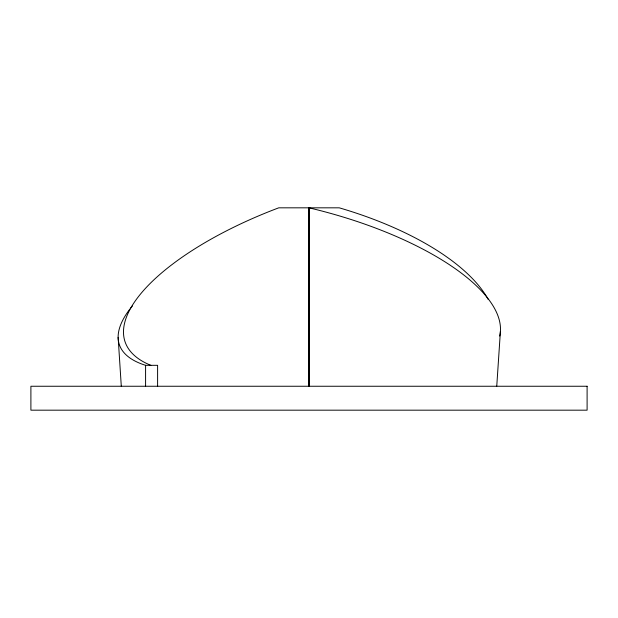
<?xml version="1.0" encoding="UTF-8"?>
<svg xmlns="http://www.w3.org/2000/svg" width="618" height="618" viewBox="0 0 618 618"><rect width="100%" height="100%" fill="white"/><g stroke="black" fill="none" stroke-linecap="round" stroke-linejoin="round"><path stroke-width="0.93" d="M496.756 386.15L500.402 331.387M129.919 309.054A207.47 68.42 -18.9 0 0 142.858 364.419L145.585 365.315L157.605 365.315L157.605 386.25M150.862 365.315L148.127 364.164A204.519 77.041 -19 0 1 170.607 265.647L175.257 262.132A204.519 77.041 -19 0 1 276.748 208.583L278.764 207.826L339.236 207.826L341.314 208.428A206.064 87.076 13.1 0 1 444.813 255.582L449.495 258.896A206.064 87.076 13.1 0 1 488.189 299.413M118.138 337.335L121.29 386.211M309.108 207.826L309.108 386.25M309 386.25L309 207.826A208.76 78.756 14 0 1 449.51 264.767L454.238 267.973A208.76 78.756 14 0 1 499.684 336.053M308.892 207.826L308.892 386.25M145.585 365.315L145.585 386.25M130.406 308.428A207.47 68.42 -18.9 0 1 132.453 305.895M587.1 386.25L30.9 386.25L30.9 410.174L587.1 410.174L587.1 386.25"/></g></svg>
